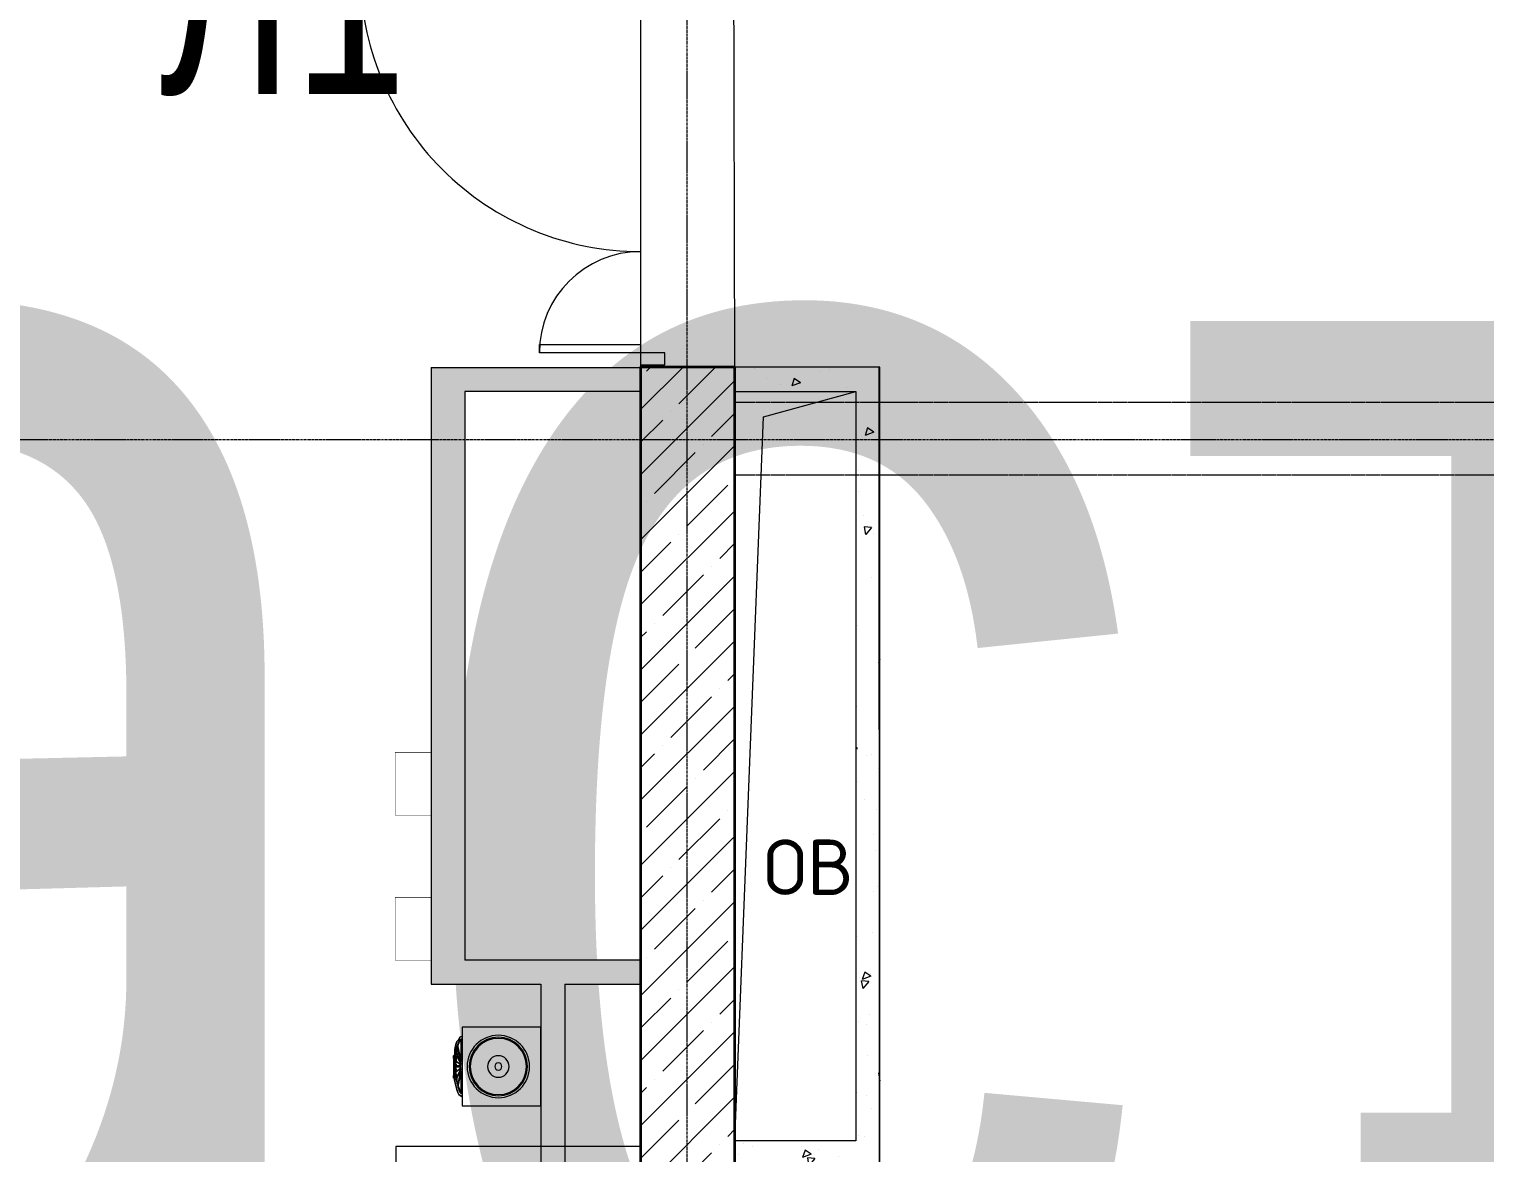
# Model space of a CAD drawing. Header units: millimetres. Extents: x 0 to 168960, y -92093 to 443706.
# Drawn here: x 39720 to 45745, y 143303 to 147952 of the extents above; entities that cross this region are included whole.
import ezdxf
from ezdxf.enums import TextEntityAlignment as Align

# ---------------------------------------------------------------- set-up
doc = ezdxf.new("R2018")
doc.units = ezdxf.units.MM
doc.linetypes.add('короткая штриховая', pattern=[282.222222, 141.111111, -141.111111])
doc.linetypes.add('осевая', pattern=[50.8, 31.75, -6.35, 6.35, -6.35])
for name, color, linetype, lineweight in [('_0', 7, 'Continuous', 15), ('PDF _ТХ_Оборудование', 7, 'Continuous', 9), ('АР_Двери', 250, 'Continuous', 9), ('АР_Названия помещений', 124, 'Continuous', 5), ('АР_Номер помещения', 1, 'Continuous', 25), ('АР_Помещения_площадь', 19, 'Continuous', 9), ('Балки.1', 7, 'Continuous', 9), ('Основная ГКЛ', 250, 'Continuous', 9)]:
    doc.layers.add(name, color=color, linetype=linetype, lineweight=lineweight)
doc.layers.add('АР_Сущ.Несущая стена', color=7, linetype='Continuous')
doc.layers.add('ТХ_обор_бытовое', color=14, linetype='Continuous')
doc.styles.add('ISOCPEUR', font='isocpeur.ttf', dxfattribs={"height": 175})
doc.styles.add('PDF ISOCPEUR', font='isocpeur.ttf')
doc.styles.get("Standard").update_dxf_attribs({"font": 'arial.ttf'})

# ---------------------------------------------------------------- blocks, each defined once
blk = doc.blocks.new('1 этаж')
at = {"layer": 'АР_Сущ.Несущая стена', "lineweight": 5, "ltscale": 10000}
h = blk.add_hatch(dxfattribs=at)
h.set_pattern_fill('ANSI35', color=8, scale=30)
h.set_pattern_definition([(45, (-223293.5, 82888.7), (-134.70384, 134.70384), []), (45, (-223158.8, 82888.7), (-134.70384, 134.70384), [238.125, -47.625, 0, -47.625])])
h.paths.add_polyline_path([(-72730.2, -8057.4), (-72535.2, -8057.4), (-72535.2, -5691.1), (-72730.2, -5691.1)])
h.paths.add_polyline_path([(-72535.2, -5691.1), (-72535.2, -8057.4), (-72180.2, -8057.4), (-72180.2, -6056.5), (-71146.3, -6056.5), (-71146.3, -5986.5), (-71146.3, -5691.1)])
h.paths.add_polyline_path([(-71146.3, -5691.1), (-71146.3, -5496.5), (-72340.2, -5496.5), (-72340.2, 503.6), (-72535.2, 503.6), (-72535.2, -5691.1)])
h.paths.add_polyline_path([(-72535.2, 503.6), (-72730.2, 503.6), (-72730.2, -5691.1), (-72535.2, -5691.1)])
at = {"layer": 'АР_Сущ.Несущая стена', "color": 8, "lineweight": 35}
blk.add_lwpolyline([(-71146.3, -5496.5), (-72340.2, -5496.5), (-72340.2, 503.6), (-72730.2, 503.6), (-72730.2, -8057.4)], dxfattribs=at)
at = {"layer": 'Балки.1', "color": 8, "linetype": 'короткая штриховая', "lineweight": 9, "ltscale": 0.01}
for p, q in [((-72340.2, 358.9), (-51880.2, 358.9)), ((-72340.2, 58.9), (-51880.2, 58.9))]:
    blk.add_line(p, q, dxfattribs=at)
blk = doc.blocks.new('*U291')
at = {"color": 8, "style": 'ISOCPEUR', "width": 0.7, "flags": 1}
blk.add_attdef('КАТЕГОРИЯ', (-499.2, -2092.2), '', height=250, dxfattribs=at)
at = {"layer": 'АР_Номер помещения', "color": 8, "style": 'ISOCPEUR', "width": 0.7}
blk.add_attdef('НОМЕР_ПОМЕЩЕНИЯ', text='', height=300, dxfattribs=at).set_placement((-12940, 2669.7), align=Align.MIDDLE_CENTER)
at = {"layer": 'АР_Помещения_площадь', "color": 8, "style": 'ISOCPEUR', "width": 0.7}
blk.add_attdef('ПЛОЩАДЬ_ПОМЕЩЕНИЯ', text='', height=200, dxfattribs=at).set_placement((-4655.1, 1558.2), align=Align.MIDDLE_RIGHT)
at = {"layer": 'АР_Помещения_площадь', "color": 8, "lineweight": 30, "width": 0.7, "flags": 104}
blk.add_attdef('ИМЯ_ПОМЕЩЕНИЯ', text='', height=100, dxfattribs=at).set_placement((157.6, 1217.1), align=Align.MIDDLE_CENTER)
blk = doc.blocks.new('*U268')
at = {"color": 8, "style": 'ISOCPEUR', "width": 0.7, "flags": 1}
blk.add_attdef('КАТЕГОРИЯ', (-499.2, -2092.2), '', height=250, dxfattribs=at)
at = {"layer": 'АР_Номер помещения', "color": 8, "style": 'ISOCPEUR', "width": 0.7}
blk.add_attdef('НОМЕР_ПОМЕЩЕНИЯ', text='', height=300, dxfattribs=at).set_placement((-17588.1, -570.7), align=Align.MIDDLE_CENTER)
at = {"layer": 'АР_Помещения_площадь', "color": 8, "lineweight": 30, "width": 0.7, "flags": 104}
blk.add_attdef('ИМЯ_ПОМЕЩЕНИЯ', text='', height=100, dxfattribs=at).set_placement((157.6, 1217.1), align=Align.MIDDLE_CENTER)
at = {"layer": 'АР_Помещения_площадь', "color": 8, "style": 'ISOCPEUR', "width": 0.7}
blk.add_attdef('ПЛОЩАДЬ_ПОМЕЩЕНИЯ', text='', height=200, dxfattribs=at).set_placement((-15493.2, -8514.2), align=Align.MIDDLE_RIGHT)
blk = doc.blocks.new('*U263')
at = {"color": 8, "style": 'ISOCPEUR', "width": 0.7, "flags": 1}
blk.add_attdef('КАТЕГОРИЯ', (-499.2, -2092.2), '', height=250, dxfattribs=at)
at = {"layer": 'АР_Номер помещения', "color": 8, "style": 'ISOCPEUR', "width": 0.7}
blk.add_attdef('НОМЕР_ПОМЕЩЕНИЯ', text='', height=300, dxfattribs=at).set_placement((-13637.9, 3341.8), align=Align.MIDDLE_CENTER)
at = {"layer": 'АР_Помещения_площадь', "color": 8, "lineweight": 30, "width": 0.7, "flags": 104}
blk.add_attdef('ИМЯ_ПОМЕЩЕНИЯ', text='', height=100, dxfattribs=at).set_placement((157.6, 1217.1), align=Align.MIDDLE_CENTER)
at = {"layer": 'АР_Помещения_площадь', "color": 8, "style": 'ISOCPEUR', "width": 0.7}
blk.add_attdef('ПЛОЩАДЬ_ПОМЕЩЕНИЯ', text='', height=200, dxfattribs=at).set_placement((-6963, 838.3), align=Align.MIDDLE_RIGHT)
blk = doc.blocks.new('*U400')
at = {"layer": 'АР_Двери', "color": 8}
for points in [[(1630.8, 1161.7), (1595.8, 1161.7), (1595.8, 0), (1630.8, 0)], [(50, 419.2), (85, 419.2), (85, 0), (50, 0)], [(50, 0), (0, 0), (0, -100), (50, -100)], [(1630.8, 0), (1680.8, 0), (1680.8, -100), (1630.8, -100)]]:
    blk.add_lwpolyline(points, close=True, dxfattribs=at)
for centre, radius, start, end in [((1630.8, 0), 1161.7, 90, 180), ((50, 0), 419.2, 0, 90)]:
    blk.add_arc(centre, radius, start, end, dxfattribs=at)
at = {"layer": 'Основная ГКЛ', "color": 8, "ltscale": 5}
for p, q in [((-10, 0), (-10, -100)), ((1690.8, 0), (1690.8, -100))]:
    blk.add_line(p, q, dxfattribs=at)
blk = doc.blocks.new('*U376')
at = {"color": 8, "style": 'ISOCPEUR', "width": 0.7, "flags": 1}
blk.add_attdef('КАТЕГОРИЯ', (-499.2, -2092.2), '', height=250, dxfattribs=at)
at = {"layer": 'АР_Номер помещения', "color": 8, "style": 'ISOCPEUR', "width": 0.7}
blk.add_attdef('НОМЕР_ПОМЕЩЕНИЯ', text='', height=300, dxfattribs=at).set_placement((-26406.1, 7422.6), align=Align.MIDDLE_CENTER)
at = {"layer": 'АР_Помещения_площадь', "color": 8, "style": 'ISOCPEUR', "width": 0.7}
blk.add_attdef('ПЛОЩАДЬ_ПОМЕЩЕНИЯ', text='', height=200, dxfattribs=at).set_placement((-26002.6, 8281.8), align=Align.MIDDLE_RIGHT)
at = {"layer": 'АР_Помещения_площадь', "color": 8, "lineweight": 30, "width": 0.7, "flags": 104}
blk.add_attdef('ИМЯ_ПОМЕЩЕНИЯ', text='', height=100, dxfattribs=at).set_placement((157.6, 1217.1), align=Align.MIDDLE_CENTER)
blk = doc.blocks.new('A$C20CB2976')
at = {"layer": 'PDF _ТХ_Оборудование', "transparency": 33554559}
for points in [[(29.6, 270.9), (25.4, 270.9), (25.4, 266.7), (29.6, 262.5), (33.9, 266.7), (33.9, 270.9)], [(33.9, 275.2), (29.6, 275.2), (29.6, 270.9), (33.9, 266.7), (38.1, 270.9), (38.1, 275.2)], [(4.2, 211.7), (0, 211.7), (0, 207.4), (4.2, 203.2), (8.5, 207.4), (8.5, 211.7)], [(4.2, 211.7), (0, 211.7), (0, 207.4), (4.2, 203.2), (8.5, 207.4), (8.5, 211.7)], [(4.2, 211.7), (0, 211.7), (0, 207.4), (4.2, 203.2), (8.5, 207.4), (8.5, 211.7)], [(4.2, 211.7), (0, 211.7), (0, 207.4), (4.2, 203.2), (8.5, 207.4), (8.5, 211.7)], [(4.2, 211.7), (0, 211.7), (0, 207.4), (4.2, 203.2), (8.5, 207.4), (8.5, 211.7)], [(4.2, 211.7), (0, 211.7), (0, 207.4), (4.2, 203.2), (8.5, 207.4), (8.5, 211.7)], [(4.2, 207.4), (0, 207.4), (0, 203.2), (4.2, 199), (8.5, 203.2), (8.5, 207.4)], [(4.2, 207.4), (0, 207.4), (0, 203.2), (4.2, 199), (8.5, 203.2), (8.5, 207.4)], [(4.2, 207.4), (0, 207.4), (0, 203.2), (4.2, 199), (8.5, 203.2), (8.5, 207.4)], [(4.2, 207.4), (0, 207.4), (0, 203.2), (4.2, 199), (8.5, 203.2), (8.5, 207.4)], [(4.2, 207.4), (0, 207.4), (0, 203.2), (4.2, 199), (8.5, 203.2), (8.5, 207.4)], [(4.2, 207.4), (0, 207.4), (0, 203.2), (4.2, 199), (8.5, 203.2), (8.5, 207.4)], [(4.2, 207.4), (0, 207.4), (0, 203.2), (4.2, 199), (8.5, 203.2), (8.5, 207.4)], [(4.2, 207.4), (0, 207.4), (0, 203.2), (4.2, 199), (8.5, 203.2), (8.5, 207.4)], [(4.2, 207.4), (0, 207.4), (0, 203.2), (4.2, 199), (8.5, 203.2), (8.5, 207.4)], [(4.2, 207.4), (0, 207.4), (0, 203.2), (4.2, 199), (8.5, 203.2), (8.5, 207.4)], [(4.2, 207.4), (0, 207.4), (0, 203.2), (4.2, 199), (8.5, 203.2), (8.5, 207.4)], [(4.2, 207.4), (0, 207.4), (0, 203.2), (4.2, 199), (8.5, 203.2), (8.5, 207.4)], [(4.2, 207.4), (0, 207.4), (0, 203.2), (4.2, 199), (8.5, 203.2), (8.5, 207.4)], [(4.2, 203.2), (0, 203.2), (0, 199), (4.2, 194.7), (8.5, 199), (8.5, 203.2)], [(8.5, 211.7), (4.2, 211.7), (4.2, 207.4), (8.5, 203.2), (12.7, 207.4), (12.7, 211.7)], [(8.5, 211.7), (4.2, 211.7), (4.2, 207.4), (8.5, 203.2), (12.7, 207.4), (12.7, 211.7)], [(8.5, 211.7), (4.2, 211.7), (4.2, 207.4), (8.5, 203.2), (12.7, 207.4), (12.7, 211.7)], [(8.5, 211.7), (4.2, 211.7), (4.2, 207.4), (8.5, 203.2), (12.7, 207.4), (12.7, 211.7)], [(8.5, 211.7), (4.2, 211.7), (4.2, 207.4), (8.5, 203.2), (12.7, 207.4), (12.7, 211.7)], [(8.5, 207.4), (4.2, 207.4), (4.2, 203.2), (8.5, 199), (12.7, 203.2), (12.7, 207.4)], [(8.5, 207.4), (4.2, 207.4), (4.2, 203.2), (8.5, 199), (12.7, 203.2), (12.7, 207.4)], [(8.5, 207.4), (4.2, 207.4), (4.2, 203.2), (8.5, 199), (12.7, 203.2), (12.7, 207.4)], [(8.5, 207.4), (4.2, 207.4), (4.2, 203.2), (8.5, 199), (12.7, 203.2), (12.7, 207.4)], [(8.5, 207.4), (4.2, 207.4), (4.2, 203.2), (8.5, 199), (12.7, 203.2), (12.7, 207.4)], [(8.5, 207.4), (4.2, 207.4), (4.2, 203.2), (8.5, 199), (12.7, 203.2), (12.7, 207.4)], [(8.5, 207.4), (4.2, 207.4), (4.2, 203.2), (8.5, 199), (12.7, 203.2), (12.7, 207.4)], [(8.5, 207.4), (4.2, 207.4), (4.2, 203.2), (8.5, 199), (12.7, 203.2), (12.7, 207.4)], [(12.7, 199), (8.5, 199), (8.5, 194.7), (12.7, 190.5), (16.9, 194.7), (16.9, 199)], [(12.7, 186.3), (8.5, 186.3), (8.5, 182), (12.7, 177.8), (16.9, 182), (16.9, 186.3)], [(33.9, 215.9), (29.6, 215.9), (29.6, 211.7), (33.9, 207.4), (38.1, 211.7), (38.1, 215.9)], [(33.9, 215.9), (29.6, 215.9), (29.6, 211.7), (33.9, 207.4), (38.1, 211.7), (38.1, 215.9)], [(33.9, 211.7), (29.6, 211.7), (29.6, 207.4), (33.9, 203.2), (38.1, 207.4), (38.1, 211.7)], [(33.9, 211.7), (29.6, 211.7), (29.6, 207.4), (33.9, 203.2), (38.1, 207.4), (38.1, 211.7)], [(33.9, 211.7), (29.6, 211.7), (29.6, 207.4), (33.9, 203.2), (38.1, 207.4), (38.1, 211.7)], [(33.9, 207.4), (29.6, 207.4), (29.6, 203.2), (33.9, 199), (38.1, 203.2), (38.1, 207.4)], [(33.9, 203.2), (29.6, 203.2), (29.6, 199), (33.9, 194.7), (38.1, 199), (38.1, 203.2)], [(33.9, 203.2), (29.6, 203.2), (29.6, 199), (33.9, 194.7), (38.1, 199), (38.1, 203.2)], [(33.9, 203.2), (29.6, 203.2), (29.6, 199), (33.9, 194.7), (38.1, 199), (38.1, 203.2)], [(33.9, 203.2), (29.6, 203.2), (29.6, 199), (33.9, 194.7), (38.1, 199), (38.1, 203.2)], [(38.1, 207.4), (33.9, 207.4), (33.9, 203.2), (38.1, 199), (42.3, 203.2), (42.3, 207.4)], [(38.1, 199), (33.9, 199), (33.9, 194.7), (38.1, 190.5), (42.3, 194.7), (42.3, 199)], [(38.1, 199), (33.9, 199), (33.9, 194.7), (38.1, 190.5), (42.3, 194.7), (42.3, 199)], [(4.2, 131.2), (0, 131.2), (0, 127), (4.2, 122.8), (8.5, 127), (8.5, 131.2)], [(4.2, 131.2), (0, 131.2), (0, 127), (4.2, 122.8), (8.5, 127), (8.5, 131.2)], [(4.2, 127), (0, 127), (0, 122.8), (4.2, 118.5), (8.5, 122.8), (8.5, 127)], [(4.2, 127), (0, 127), (0, 122.8), (4.2, 118.5), (8.5, 122.8), (8.5, 127)], [(4.2, 127), (0, 127), (0, 122.8), (4.2, 118.5), (8.5, 122.8), (8.5, 127)], [(4.2, 127), (0, 127), (0, 122.8), (4.2, 118.5), (8.5, 122.8), (8.5, 127)], [(4.2, 127), (0, 127), (0, 122.8), (4.2, 118.5), (8.5, 122.8), (8.5, 127)], [(4.2, 127), (0, 127), (0, 122.8), (4.2, 118.5), (8.5, 122.8), (8.5, 127)], [(4.2, 127), (0, 127), (0, 122.8), (4.2, 118.5), (8.5, 122.8), (8.5, 127)], [(4.2, 127), (0, 127), (0, 122.8), (4.2, 118.5), (8.5, 122.8), (8.5, 127)], [(4.2, 127), (0, 127), (0, 122.8), (4.2, 118.5), (8.5, 122.8), (8.5, 127)], [(4.2, 122.8), (0, 122.8), (0, 118.5), (4.2, 114.3), (8.5, 118.5), (8.5, 122.8)], [(4.2, 122.8), (0, 122.8), (0, 118.5), (4.2, 114.3), (8.5, 118.5), (8.5, 122.8)], [(4.2, 122.8), (0, 122.8), (0, 118.5), (4.2, 114.3), (8.5, 118.5), (8.5, 122.8)], [(4.2, 122.8), (0, 122.8), (0, 118.5), (4.2, 114.3), (8.5, 118.5), (8.5, 122.8)], [(4.2, 122.8), (0, 122.8), (0, 118.5), (4.2, 114.3), (8.5, 118.5), (8.5, 122.8)], [(8.5, 127), (4.2, 127), (4.2, 122.8), (8.5, 118.5), (12.7, 122.8), (12.7, 127)], [(8.5, 127), (4.2, 127), (4.2, 122.8), (8.5, 118.5), (12.7, 122.8), (12.7, 127)], [(8.5, 127), (4.2, 127), (4.2, 122.8), (8.5, 118.5), (12.7, 122.8), (12.7, 127)], [(8.5, 127), (4.2, 127), (4.2, 122.8), (8.5, 118.5), (12.7, 122.8), (12.7, 127)], [(8.5, 127), (4.2, 127), (4.2, 122.8), (8.5, 118.5), (12.7, 122.8), (12.7, 127)], [(8.5, 127), (4.2, 127), (4.2, 122.8), (8.5, 118.5), (12.7, 122.8), (12.7, 127)], [(8.5, 127), (4.2, 127), (4.2, 122.8), (8.5, 118.5), (12.7, 122.8), (12.7, 127)], [(8.5, 127), (4.2, 127), (4.2, 122.8), (8.5, 118.5), (12.7, 122.8), (12.7, 127)], [(8.5, 127), (4.2, 127), (4.2, 122.8), (8.5, 118.5), (12.7, 122.8), (12.7, 127)], [(8.5, 122.8), (4.2, 122.8), (4.2, 118.5), (8.5, 114.3), (12.7, 118.5), (12.7, 122.8)], [(8.5, 122.8), (4.2, 122.8), (4.2, 118.5), (8.5, 114.3), (12.7, 118.5), (12.7, 122.8)], [(8.5, 122.8), (4.2, 122.8), (4.2, 118.5), (8.5, 114.3), (12.7, 118.5), (12.7, 122.8)], [(12.7, 177.8), (8.5, 177.8), (8.5, 173.6), (12.7, 169.3), (16.9, 173.6), (16.9, 177.8)], [(12.7, 165.1), (8.5, 165.1), (8.5, 160.9), (12.7, 156.6), (16.9, 160.9), (16.9, 165.1)], [(12.7, 160.9), (8.5, 160.9), (8.5, 156.6), (12.7, 152.4), (16.9, 156.6), (16.9, 160.9)], [(12.7, 160.9), (8.5, 160.9), (8.5, 156.6), (12.7, 152.4), (16.9, 156.6), (16.9, 160.9)], [(12.7, 156.6), (8.5, 156.6), (8.5, 152.4), (12.7, 148.2), (16.9, 152.4), (16.9, 156.6)], [(12.7, 156.6), (8.5, 156.6), (8.5, 152.4), (12.7, 148.2), (16.9, 152.4), (16.9, 156.6)], [(12.7, 156.6), (8.5, 156.6), (8.5, 152.4), (12.7, 148.2), (16.9, 152.4), (16.9, 156.6)], [(12.7, 156.6), (8.5, 156.6), (8.5, 152.4), (12.7, 148.2), (16.9, 152.4), (16.9, 156.6)], [(12.7, 148.2), (8.5, 148.2), (8.5, 143.9), (12.7, 139.7), (16.9, 143.9), (16.9, 148.2)], [(12.7, 139.7), (8.5, 139.7), (8.5, 135.5), (12.7, 131.2), (16.9, 135.5), (16.9, 139.7)], [(12.7, 139.7), (8.5, 139.7), (8.5, 135.5), (12.7, 131.2), (16.9, 135.5), (16.9, 139.7)], [(12.7, 135.5), (8.5, 135.5), (8.5, 131.2), (12.7, 127), (16.9, 131.2), (16.9, 135.5)], [(12.7, 131.2), (8.5, 131.2), (8.5, 127), (12.7, 122.8), (16.9, 127), (16.9, 131.2)], [(16.9, 127), (12.7, 127), (12.7, 122.8), (16.9, 118.5), (21.2, 122.8), (21.2, 127)], [(29.6, 127), (25.4, 127), (25.4, 122.8), (29.6, 118.5), (33.9, 122.8), (33.9, 127)], [(29.6, 127), (25.4, 127), (25.4, 122.8), (29.6, 118.5), (33.9, 122.8), (33.9, 127)], [(33.9, 131.2), (29.6, 131.2), (29.6, 127), (33.9, 122.8), (38.1, 127), (38.1, 131.2)], [(33.9, 131.2), (29.6, 131.2), (29.6, 127), (33.9, 122.8), (38.1, 127), (38.1, 131.2)], [(33.9, 131.2), (29.6, 131.2), (29.6, 127), (33.9, 122.8), (38.1, 127), (38.1, 131.2)], [(33.9, 131.2), (29.6, 131.2), (29.6, 127), (33.9, 122.8), (38.1, 127), (38.1, 131.2)], [(33.9, 127), (29.6, 127), (29.6, 122.8), (33.9, 118.5), (38.1, 122.8), (38.1, 127)], [(33.9, 127), (29.6, 127), (29.6, 122.8), (33.9, 118.5), (38.1, 122.8), (38.1, 127)], [(33.9, 122.8), (29.6, 122.8), (29.6, 118.5), (33.9, 114.3), (38.1, 118.5), (38.1, 122.8)], [(33.9, 122.8), (29.6, 122.8), (29.6, 118.5), (33.9, 114.3), (38.1, 118.5), (38.1, 122.8)], [(38.1, 122.8), (33.9, 122.8), (33.9, 118.5), (38.1, 114.3), (42.3, 118.5), (42.3, 122.8)], [(16.9, 114.3), (12.7, 114.3), (12.7, 110.1), (16.9, 105.8), (21.2, 110.1), (21.2, 114.3)], [(16.9, 110.1), (12.7, 110.1), (12.7, 105.8), (16.9, 101.6), (21.2, 105.8), (21.2, 110.1)], [(16.9, 101.6), (12.7, 101.6), (12.7, 97.4), (16.9, 93.1), (21.2, 97.4), (21.2, 101.6)], [(16.9, 97.4), (12.7, 97.4), (12.7, 93.1), (16.9, 88.9), (21.2, 93.1), (21.2, 97.4)], [(29.6, 63.5), (25.4, 63.5), (25.4, 59.3), (29.6, 55), (33.9, 59.3), (33.9, 63.5)], [(33.9, 118.5), (29.6, 118.5), (29.6, 114.3), (33.9, 110.1), (38.1, 114.3), (38.1, 118.5)], [(33.9, 118.5), (29.6, 118.5), (29.6, 114.3), (33.9, 110.1), (38.1, 114.3), (38.1, 118.5)], [(38.1, 118.5), (33.9, 118.5), (33.9, 114.3), (38.1, 110.1), (42.3, 114.3), (42.3, 118.5)], [(38.1, 118.5), (33.9, 118.5), (33.9, 114.3), (38.1, 110.1), (42.3, 114.3), (42.3, 118.5)]]:
    blk.add_hatch(color=8, dxfattribs=at).paths.add_polyline_path(points)
at = {"layer": 'PDF _ТХ_Оборудование', "color": 8}
for points in [[(364.1, 326), (364.1, 0), (38.1, 0), (38.1, 326)], [(33.9, 173.6), (16.9, 211.7), (16.9, 215.9), (16.9, 220.1), (16.9, 224.4), (16.9, 228.6), (16.9, 232.8), (21.2, 237.1), (21.2, 241.3)], [(33.9, 182), (21.2, 245.5), (21.2, 249.8), (25.4, 258.2), (25.4, 262.5), (29.6, 266.7), (33.9, 270.9)], [(12.7, 186.3), (12.7, 190.5), (12.7, 194.7), (12.7, 199), (12.7, 203.2), (16.9, 203.2), (16.9, 207.4), (33.9, 169.3)], [(12.7, 165.1), (12.7, 169.3), (12.7, 173.6), (12.7, 177.8), (12.7, 182), (12.7, 186.3), (33.9, 165.1)], [(8.5, 122.8), (8.5, 127), (4.2, 127), (4.2, 122.8), (4.2, 118.5), (8.5, 118.5)], [(33.9, 160.9), (12.7, 160.9), (12.7, 156.6), (12.7, 152.4), (12.7, 148.2), (12.7, 143.9), (12.7, 139.7)], [(12.7, 127), (12.7, 131.2), (12.7, 135.5), (12.7, 139.7), (33.9, 156.6), (16.9, 118.5), (16.9, 122.8), (12.7, 122.8)], [(16.9, 114.3), (29.6, 135.5), (29.6, 139.7), (33.9, 152.4), (25.4, 110.1), (25.4, 105.8), (21.2, 84.7), (21.2, 88.9), (16.9, 93.1), (16.9, 97.4), (16.9, 101.6), (16.9, 105.8), (16.9, 110.1)], [(33.9, 50.8), (33.9, 55), (29.6, 59.3), (25.4, 63.5), (25.4, 67.7), (21.2, 72), (21.2, 76.2), (21.2, 80.4), (33.9, 143.9)], [(38.1, 114.3), (33.9, 114.3), (33.9, 118.5), (29.6, 122.8), (33.9, 127), (33.9, 131.2), (38.1, 131.2), (33.9, 131.2), (33.9, 127), (29.6, 122.8), (33.9, 118.5), (33.9, 114.3)]]:
    blk.add_lwpolyline(points, close=True, dxfattribs=at)
for points in [[(29.6, 42.3), (25.4, 50.8), (16.9, 59.3), (12.7, 72), (8.5, 93.1), (8.5, 110.1), (4.2, 135.5), (4.2, 156.6), (4.2, 182), (4.2, 203.2), (8.5, 224.4), (12.7, 241.3), (16.9, 258.2), (21.2, 270.9), (25.4, 279.4), (38.1, 287.9), (25.4, 279.4), (21.2, 270.9), (16.9, 258.2), (12.7, 241.3), (8.5, 224.4), (4.2, 203.2), (4.2, 182), (4.2, 156.6), (4.2, 135.5), (8.5, 110.1), (8.5, 93.1), (12.7, 72), (16.9, 59.3), (25.4, 50.8), (29.6, 42.3), (38.1, 38.1), (29.6, 42.3), (25.4, 50.8), (16.9, 59.3), (12.7, 72), (8.5, 93.1), (8.5, 110.1), (4.2, 135.5), (4.2, 156.6), (4.2, 182), (4.2, 203.2), (8.5, 224.4), (12.7, 241.3), (16.9, 258.2), (21.2, 270.9), (25.4, 279.4), (38.1, 287.9)], [(8.5, 224.4), (4.2, 203.2), (4.2, 182), (4.2, 156.6), (4.2, 135.5)], [(4.2, 207.4), (4.2, 203.2), (4.2, 207.4), (8.5, 207.4), (8.5, 203.2), (4.2, 203.2)], [(38.1, 211.7), (33.9, 211.7), (33.9, 207.4), (29.6, 207.4), (29.6, 203.2), (33.9, 203.2), (33.9, 199), (38.1, 194.7), (33.9, 199), (33.9, 203.2), (29.6, 203.2), (29.6, 207.4), (33.9, 207.4), (33.9, 211.7)], [(38.1, 207.4), (33.9, 207.4), (33.9, 203.2), (38.1, 203.2)], [(12.7, 135.5), (8.5, 156.6)], [(38.1, 122.8), (33.9, 122.8), (33.9, 118.5), (38.1, 118.5)], [(38.1, 50.8), (33.9, 50.8), (29.6, 50.8), (38.1, 46.6)], [(38.1, 38.1), (29.6, 42.3), (38.1, 38.1)]]:
    blk.add_lwpolyline(points, dxfattribs=at)
blk.add_lwpolyline([(33.9, 275.2), (38.1, 275.2, 0.248454), (29.6, 50.8, -0.207133)], format="xyb", close=True, dxfattribs=at)
for radius in [129.1, 129.1, 120.7, 116.4, 44.5, 14.8]:
    blk.add_circle((188.4, 163), radius, dxfattribs=at)
blk = doc.blocks.new('У240')
at = {"layer": 'ТХ_обор_бытовое', "color": 8, "lineweight": 0, "ltscale": 100, "transparency": 33554687, "const_width": 2}
blk.add_lwpolyline([(259065, 2931.5), (259065, 3191.5), (259215, 3191.5), (259215, 2931.5)], close=True, dxfattribs=at)

msp = doc.modelspace()

# ---------------------------------------------------------------- hatches: boundary and pattern name
at = {"layer": '_0', "ltscale": 100}
h = msp.add_hatch(dxfattribs=at)
h.set_pattern_fill('AR-CONC', color=256, scale=2, angle=270)
h.set_pattern_definition([(320, (-93154.62, 668356.62), (-31.87817, -364.36934), [38.1, -419.1]), (265, (-93154.6, 668356.62), (382.1137, 70.48684), [30.48, -335.28117]), (10.451445, (-93157.27, 668326.26), (350.2355, -293.8825), [32.38002, -356.1805]), (316.1842, (-93053, 668356.62), (-84.08466, -542.1581), [57.15, -628.65]), (6.63556, (-93060, 668311.44), (494.85225, -474.80827), [48.57005, -534.2712]), (261.18415, (-93053, 668356.6), (494.85225, -474.80827), [45.71993, -502.91946]), (291, (-93078.42, 668305.82), (-204.5304, -303.22878), [38.1, -419.1]), (236, (-93078.4, 668305.82), (368.37593, -123.60406), [30.48, -335.28]), (341.451445, (-93095.46, 668280.56), (163.84554, -426.83284), [32.38002, -356.17988]), (307.5, (-93154.62, 668356.62), (169.110078, -6.177207), [0, -331.216, 0, -340.36, 0, -336.55]), (277.5, (-93154.62, 668356.62), (200.36115, -133.639325), [0, -194.056, 0, -323.596, 0, -128.27]), (237.5, (-93154.62, 668469.91), (-11.457488, -271.18119), [0, -127, 0, -396.24, 0, -525.78]), (227.5, (-93154.62, 668520.7), (50.85298, -296.25836), [0, -165.1, 0, -263.144, 0, -373.38])])
h.paths.add_polyline_path([(41938.012, 144000.4), (42251.281, 144000.4), (42251.281, 144100), (41523.064, 144100), (41523.064, 146452.524), (42251.281, 146452.524), (42251.281, 146552.524), (41384.972, 146552.524), (41384.972, 144000.4), (41838.012, 144000.4), (41830.862, 136912.838), (41930.862, 136912.838)])
h = msp.add_hatch(dxfattribs=at)
h.set_pattern_fill('AR-CONC', color=256, scale=2, angle=180)
h.set_pattern_definition([(230, (9245.96, 228938.25), (-364.3693, 31.8782), [38.1, -419.1]), (175, (9245.96, 228938.25), (70.4868, -382.1137), [30.48, -335.2812]), (280.45144, (9215.6, 228940.9), (-293.8825, -350.2355), [32.38, -356.1805]), (226.1842, (9245.96, 228836.65), (-542.158, 84.0847), [57.15, -628.65]), (276.63556, (9200.8, 228843.65), (-474.8083, -494.8522), [48.57, -534.2712]), (171.18415, (9245.96, 228836.65), (-474.8083, -494.8522), [45.72, -502.9195]), (201, (9195.16, 228862.05), (-303.2288, 204.5304), [38.1, -419.1]), (146, (9195.16, 228862.05), (-123.604, -368.376), [30.48, -335.28]), (251.45144, (9169.9, 228879.1), (-426.8328, -163.8455), [32.38, -356.1799]), (217.5, (9245.96, 228938.25), (-6.1772, -169.11008), [0, -331.216, 0, -340.36, 0, -336.55]), (187.5, (9245.96, 228938.25), (-133.63933, -200.36115), [0, -194.056, 0, -323.596, 0, -128.27]), (147.5, (9359.25, 228938.25), (-271.1812, 11.45749), [0, -127, 0, -396.24, 0, -525.78]), (137.5, (9410.05, 228938.25), (-296.25836, -50.853), [0, -165.1, 0, -263.144, 0, -373.38])])
h.paths.add_polyline_path([(42641.281, 146553.116), (42641.281, 146453.116), (43141.281, 146453.116), (43141.281, 143353.006), (42641.281, 143353.006), (42641.281, 143253.006), (43141.281, 143253.006), (43141.281, 141653.006), (43241.281, 141653.006), (43241.281, 146553.116)])

# ---------------------------------------------------------------- linework, layer by layer
at = {"layer": '_0', "linetype": 'осевая', "ltscale": 0.3}
for p, q in [((42443.71, 133153.426), (42443.71, 153653.426)), ((1843.71, 146253.426), (70093.71, 146253.426))]:
    msp.add_line(p, q, dxfattribs=at)
at = {"layer": '_0'}
for p, q in [((41838.013, 144000.4), (41838.013, 136847.801)), ((41938.012, 144000.4), (41938.013, 136847.801)), ((41938.012, 144000.4), (42251.281, 144000.4))]:
    msp.add_line(p, q, dxfattribs=at)
msp.add_lwpolyline([(42251.281, 151687.97), (42251.281, 143328.809), (41238.012, 143328.809), (41238.012, 143229.209), (41838.012, 143229.209), (41838.013, 136847.801), (36141.281, 136847.801), (36141.281, 141737.28), (36415.98, 141737.28), (36415.98, 142637.28), (36141.281, 142637.28), (36141.281, 144730.541), (36531.676, 144730.541), (36531.676, 145589.605), (36141.281, 145599.328), (36141.281, 151987.97), (41951.281, 151987.97), (41951.281, 151687.97)], close=True, dxfattribs=at)
for points in [[(51354.778, 142823.006), (51354.778, 142623.006), (54145.161, 142623.006), (54145.161, 140553.006), (43241.281, 140553.006), (43238.05, 146553.476), (42641.281, 146552.755), (42636.765, 148253.116), (43229.335, 148253.116), (43242.881, 151987.894), (59809.867, 151987.97), (59809.867, 146721.955), (59312.572, 146721.955), (59312.572, 146053.426), (59043.71, 146053.426), (57148.212, 145714.277), (57148.212, 142723.006)], [(41384.972, 146552.524), (42251.281, 146552.524), (42251.281, 146452.524), (41523.064, 146452.524), (41523.064, 144100)], [(41384.972, 146552.524), (41384.972, 144000.4), (41838.012, 144000.4)], [(42641.522, 143352.286), (42760.264, 146347.457), (43141.281, 146453.116)], [(42251.281, 144100), (41523.064, 144100)]]:
    msp.add_lwpolyline(points, dxfattribs=at)
at = {"layer": '_0', "ltscale": 0.1}
for points in [[(43241.281, 141653.006), (43241.281, 146553.116), (42641.281, 146553.116)], [(42641.281, 146453.116), (43141.281, 146453.116), (43141.281, 143353.006), (42641.281, 143353.006)]]:
    msp.add_lwpolyline(points, dxfattribs=at)

# ---------------------------------------------------------------- block references
at = {"layer": '_0'}
ref = msp.add_blockref('*U376', (50201.224, 200400.52), dxfattribs=at)
lines = msp.add_mtext('\\W0.8000;Кабинет иностранного языка с возможностью\\P деления трансформируемой перегородкой на два\\P помещения (начальная школа)', dxfattribs={"layer": 'АР_Названия помещений', "color": 8, "insert": (27156.094, 205742.286), "char_height": 12899.00703, "width": 1974.98425, "attachment_point": 1})
ref.add_attrib('ИМЯ_ПОМЕЩЕНИЯ', '', (27156.094, 205742.286), dxfattribs={"flags": 104}).embed_mtext(lines)
for name, p in [('1 этаж', (114981.437, 146049.525)), ('У240', (-217829.997, 141768.469)), ('У240', (-217829.997, 141168.469))]:
    msp.add_blockref(name, p, dxfattribs=at)
ref = msp.add_blockref('*U268', (56626.012, 145841.831), dxfattribs=at)
lines = msp.add_mtext('\\W0.8000;Лестничная клетка Л1', dxfattribs={"layer": 'АР_Названия помещений', "color": 8, "insert": (40260.341, 151100.812), "char_height": 788.3911, "width": 2166.18063, "attachment_point": 1})
ref.add_attrib('ИМЯ_ПОМЕЩЕНИЯ', '', (40260.341, 151100.812), dxfattribs={"flags": 104}).embed_mtext(lines)
ref = msp.add_blockref('*U263', (33585.811, 145999.284), dxfattribs=at)
lines = msp.add_mtext('\\W0.8000;Гимнастическтй зал', dxfattribs={"layer": 'АР_Названия помещений', "color": 8, "insert": (22559.977, 148140.902), "char_height": 6015.91602, "width": 1460.36286, "attachment_point": 1})
ref.add_attrib('ИМЯ_ПОМЕЩЕНИЯ', '', (22559.977, 148140.902), dxfattribs={"flags": 104}).embed_mtext(lines)
at = {"layer": '_0', "linetype": 'ByBlock', "rotation": 89.99999999999999}
msp.add_blockref('*U400', (42251.281, 146562.524), dxfattribs=at)
at = {"layer": '_0', "xscale": -1, "rotation": 180}
msp.add_blockref('A$C20CB2976', (41473.943, 143822.985), dxfattribs=at)
at = {"layer": '_0'}
ref = msp.add_blockref('*U291', (40137.892, 140089.43), dxfattribs=at)
lines = msp.add_mtext('\\W0.8000;Информационный\\Pбиблиотечный центр с зонами для индивидуальных и\\Pгрупповых занятий, медиатеки, центра детских\\Pинициатив', dxfattribs={"layer": 'АР_Названия помещений', "color": 8, "insert": (27266.339, 142924.796), "char_height": 10235.71028, "width": 1779.62855, "attachment_point": 1})
ref.add_attrib('ИМЯ_ПОМЕЩЕНИЯ', '', (27266.339, 142924.796), dxfattribs={"flags": 104}).embed_mtext(lines)

# ---------------------------------------------------------------- texts
at = {"layer": '_0', "lineweight": 5, "ltscale": 0.1, "insert": (42760, 144370), "char_height": 229.1932, "attachment_point": 7, "style": 'PDF ISOCPEUR'}
msp.add_mtext('ОВ', dxfattribs=at)

doc.saveas('drawing.dxf')
